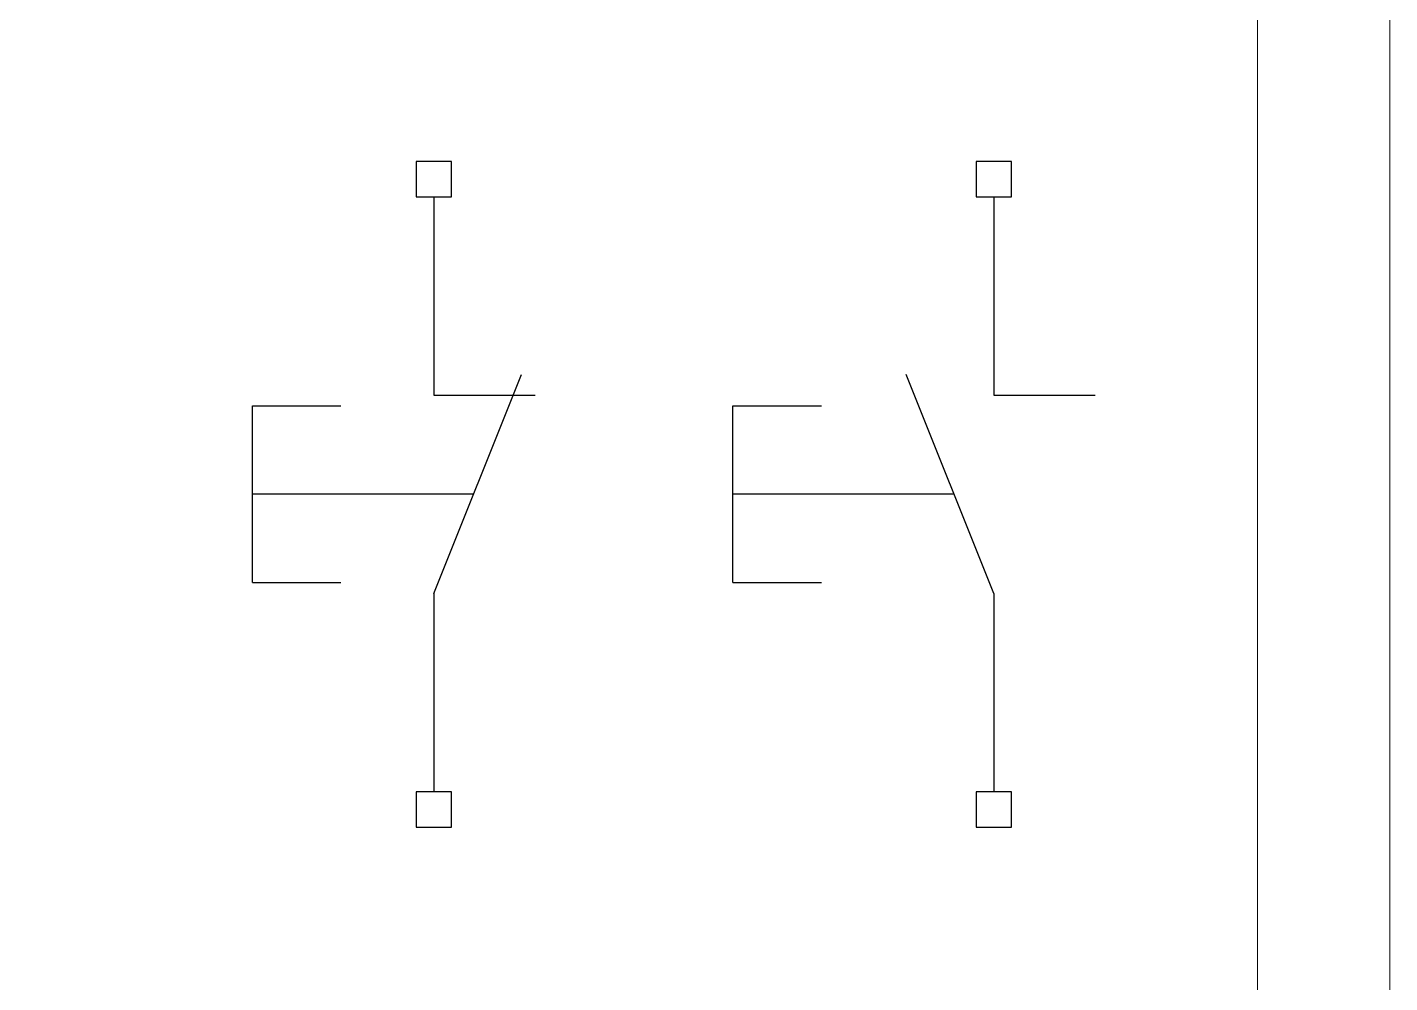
# Model space of a CAD drawing. Header units: centimetres. Extents: x -6233 to 67854, y 107 to 55669.
# Drawn here: x 4849 to 6390, y 2329 to 3410 of the extents above; entities that cross this region are included whole.
import ezdxf

# ---------------------------------------------------------------- set-up
doc = ezdxf.new("R2010")
doc.units = ezdxf.units.CM
doc.header["$LTSCALE"] = 25.4
doc.layers.add('Etiket-Line-L', color=7, linetype='Continuous')
doc.layers.add('EtIket-Line-S', color=2, linetype='Continuous')

# ---------------------------------------------------------------- blocks, each defined once
blk = doc.blocks.new('x5 Out Line')
at = {"lineweight": 15}
blk.add_lwpolyline([(395.797, 9.654), (395.797, 277.058), (9.654, 277.058), (9.654, 9.654)], close=True, dxfattribs=at)
at = {"layer": 'EtIket-Line-S', "lineweight": 9, "ltscale": 0.5}
blk.add_lwpolyline([(0, 0), (405.451, 0), (405.451, 286.712), (0, 286.712)], close=True, dxfattribs=at)

msp = doc.modelspace()

# ---------------------------------------------------------------- linework, layer by layer
at = {"ltscale": 50}
for p, q in [((5308.8, 3218.4), (5308.8, 2994.1)), ((5942.1, 3218.4), (5942.1, 2994.1)), ((5308.8, 2769.7), (5308.8, 2545.3)), ((5942.1, 2769.7), (5942.1, 2545.3))]:
    msp.add_line(p, q, dxfattribs=at)
at = {"ltscale": 500}
for p, q in [((5308.8, 2769.7), (5407.8, 3017.3)), ((5942.1, 2769.7), (5843.1, 3017.3)), ((5308.8, 2994.1), (5423.5, 2994.1)), ((5942.1, 2994.1), (6056.8, 2994.1)), ((5103.6, 2781.9), (5103.6, 2981.9)), ((5103.6, 2981.9), (5203.6, 2981.9)), ((5647.2, 2781.9), (5647.2, 2981.9)), ((5647.2, 2981.9), (5747.2, 2981.9)), ((5353.6, 2881.9), (5103.6, 2881.9)), ((5897.2, 2881.9), (5647.2, 2881.9)), ((5103.6, 2781.9), (5203.6, 2781.9)), ((5647.2, 2781.9), (5747.2, 2781.9))]:
    msp.add_line(p, q, dxfattribs=at)
for points in [[(5288.8, 3218.4), (5328.8, 3218.4), (5328.8, 3258.4), (5288.8, 3258.4)], [(5922.1, 3218.4), (5962.1, 3218.4), (5962.1, 3258.4), (5922.1, 3258.4)], [(5288.8, 2505.3), (5328.8, 2505.3), (5328.8, 2545.3), (5288.8, 2545.3)], [(5922.1, 2505.3), (5962.1, 2505.3), (5962.1, 2545.3), (5922.1, 2545.3)]]:
    msp.add_lwpolyline(points, close=True, dxfattribs=at)

# ---------------------------------------------------------------- block references
at = {"layer": 'Etiket-Line-L', "lineweight": 0, "xscale": 15.48351216233742, "yscale": 15.48351216233742, "zscale": 15.48351216233742}
msp.add_blockref('x5 Out Line', (112.3, 109.5), dxfattribs=at)

doc.saveas('drawing.dxf')
